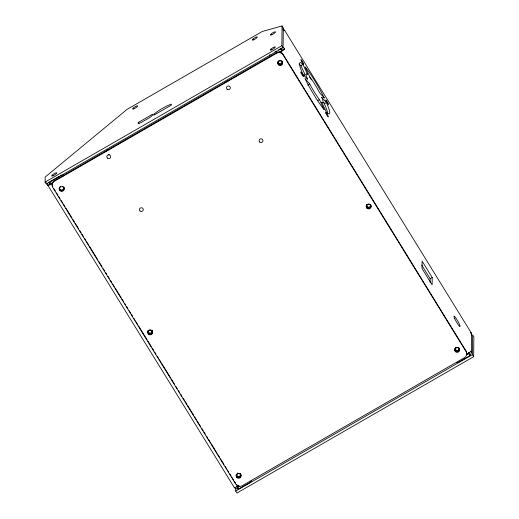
<?xml version="1.0" encoding="UTF-8"?>
<svg xmlns="http://www.w3.org/2000/svg" width="519" height="519" viewBox="0 0 519 519"><rect width="100%" height="100%" fill="white"/><g stroke="black" fill="none" stroke-linecap="round" stroke-linejoin="round"><path stroke-width="0.78" d="M45.121 182.072L45.172 177.037L127.012 109.412L262.29 31.477L282.064 25.95L283.296 27.948L283.089 47.677L46.353 184.07L45.121 182.072L281.862 45.678L282.064 25.95M46.353 184.07L46.366 182.63M53.048 182.604L50.071 184.154L50.077 183.415L49.908 184.057L51.725 183.129M63.208 175.986L63.221 174.436M138.255 122.49L138.242 123.464L140.837 122.698L149.946 117.45L152.554 115.218L152.56 114.251L138.255 122.49L139.073 123.827M473.672 356.663L472.439 354.665L472.647 334.93L473.879 336.928L473.672 356.663L236.936 493.05L235.704 491.052L235.73 488.178M251.326 480.97A3.03 0.662 -31.7 0 1 248.711 483.247L238.182 489.145L236.962 486.407M238.182 489.145L238.195 488.405A2.887 2.79 0.6 0 1 234.238 487.438A2.887 0.629 -31.7 0 0 236.709 486.744L238.811 485.531M281.038 48.552L281.849 50.622L280.617 48.624M430.108 282.401L430.141 278.729L421.739 265.099M432.21 277.535L432.132 284.886L422.044 268.531L422.122 261.18L432.21 277.535L430.141 278.729M455.714 350.863L455.747 347.678M456.843 362.398A3.03 0.662 -31.7 0 0 459.438 361.672L469.967 355.606L468.735 353.608L468.91 352.239M469.967 355.606L469.974 354.873A2.887 2.79 0.6 0 0 470.973 351.045A2.887 0.629 -31.7 0 1 468.488 353.212L466.38 354.425M471.382 352.433L471.57 334.132M282.064 47.495A2.887 2.79 0.6 0 1 284.581 48.857L279.04 52.237M275.005 51.861L276.406 51.05M278.515 49.837L279.916 49.026M59.367 176.259L49.759 181.793L50.992 183.791M47.527 183.129A2.887 2.79 0.6 0 0 47.845 185.244L49.908 184.057M52.419 183.337L50.317 184.55A2.887 0.629 -31.7 0 1 47.845 185.244M279.988 52.231L282.096 51.018A2.887 0.629 -31.7 0 0 284.581 48.857M299.009 64.097A29.538 3.931 60.1 0 1 300.871 65.654L302.94 64.466L307.618 74.451A16.66 2.219 60.1 0 0 307.572 79.271L302.837 73.983A29.538 3.931 60.1 0 1 302.94 64.466M307.689 85.116L309.752 83.922A16.66 2.219 60.1 0 0 319.432 99.609L324.116 109.593A29.538 3.931 60.1 0 1 305.023 78.635L309.752 83.922M317.362 100.803L319.432 99.609M323.305 102.554L324.356 103.729L326.419 102.535L321.689 97.254A16.66 2.219 60.1 0 1 321.637 102.074L326.321 112.059A29.538 3.931 60.1 0 0 326.419 102.535M466.626 354.827L468.735 353.608M236.956 487.146L239.246 485.992M235.704 491.052L472.439 354.665M281.856 49.882L282.518 50.045M284.691 30.413L471.083 332.601M282.946 28.649L284.055 30.452A2.887 0.629 -31.7 0 1 284.775 30.55A2.887 2.79 0.6 0 0 283.004 29.278M470.817 333.243L471.92 335.04M281.862 45.678L283.089 47.677M468.741 352.875L469.974 354.873M237.877 486.783L239.11 488.781M53.989 188.812L55.267 190.875M56.539 192.945L57.817 195.008M58.666 196.39L59.938 198.453M61.216 200.522L62.488 202.585M63.337 203.967L65.037 206.724M65.887 208.1L71.836 217.746M72.686 219.122L74.386 221.879M75.236 223.254L78.635 228.769M79.913 230.832L81.185 232.901M82.034 234.277L83.312 236.346M84.584 238.409L85.862 240.479M86.712 241.854L88.405 244.611M89.255 245.987L97.754 259.766M98.604 261.148L102.003 266.656M103.281 268.725L104.553 270.788M105.831 272.858L106.68 274.233M107.952 276.303L109.23 278.366M110.502 280.435L111.78 282.498M112.629 283.88L114.329 286.637M115.179 288.013L121.128 297.659M121.978 299.035L123.678 301.792M124.528 303.167L125.377 304.549M126.649 306.612L127.927 308.682M129.199 310.745L130.477 312.814M131.326 314.19L132.598 316.259M133.876 318.322L135.148 320.392M135.997 321.767L137.697 324.524M138.547 325.9L147.046 339.679M147.896 341.061L151.295 346.569M152.573 348.638L153.845 350.701M154.694 352.083L155.972 354.146M157.244 356.216L158.522 358.279M159.372 359.661L161.072 362.418M161.922 363.793L170.42 377.573M171.27 378.948L174.669 384.462M175.941 386.525L177.219 388.595M178.491 390.658L179.769 392.727M180.618 394.103L181.89 396.172M183.168 398.235L184.44 400.305M185.289 401.68L186.989 404.437M187.839 405.819L193.788 415.459M194.638 416.841L196.338 419.592M197.188 420.974L200.587 426.482M201.859 428.551L203.137 430.614M203.986 431.996L205.258 434.059M206.536 436.129L207.808 438.198M208.657 439.574L210.357 442.331M211.207 443.706L217.156 453.353M218.006 454.728L219.706 457.486M220.556 458.861L223.955 464.375M225.233 466.438L226.505 468.508M227.354 469.883L228.632 471.953M229.904 474.016L231.182 476.085M232.032 477.461L233.732 480.218M234.582 481.6L235.431 482.975M48.838 182.156L50.071 184.154M47.93 185.387L234.322 487.575M300.871 65.654L305.224 74.924M370.514 204.817A1.914 1.849 0.6 0 1 368.698 207.172A1.914 1.849 0.6 0 1 366.816 204.862M240.258 473.698A1.914 1.849 0.6 0 1 238.889 476.474A1.914 1.849 0.6 0 1 236.755 474.191M458.783 347.801A1.914 1.849 0.6 0 1 457.414 350.578A1.914 1.849 0.6 0 1 455.28 348.294M455.468 347.84A1.914 1.849 0.6 0 1 455.766 347.458M282.122 61.865A1.914 1.849 0.6 0 1 279.981 63.733A1.914 1.849 0.6 0 1 278.346 61.437M281.849 60.944A1.914 1.849 0.6 0 1 282.051 61.391M151.989 330.713A1.914 1.849 0.6 0 1 149.92 333.055A1.914 1.849 0.6 0 1 148.473 330.311M63.863 187.19A2.271 2.199 0.6 0 1 61.709 189.986A2.271 2.199 0.6 0 1 59.477 187.249M62.78 186.483A2.271 2.199 0.6 0 1 63.435 189.792A2.271 2.199 0.6 0 1 59.951 189.837A2.271 2.199 0.6 0 1 60.509 186.516M304.082 76.222A16.66 2.219 60.1 0 1 304.595 75.002M309.648 77.201A29.538 3.931 60.1 0 1 311.355 79.848M324.356 103.729A29.538 3.931 60.1 0 1 327.658 113.343M301.383 65.375A2.653 0.35 60.1 0 1 301.169 65.167M324.686 103.476A2.653 0.35 60.1 0 1 324.362 102.879M270.088 54.69A3.03 0.662 -31.7 0 1 269.413 55.053M61.21 174.974A3.03 0.662 -31.7 0 1 60.665 175.409M471.486 334.859A2.887 2.79 0.6 0 0 471.168 332.744A2.887 0.629 -31.7 0 0 470.448 332.64M225.765 82.261A3.108 3.004 0.6 0 1 228.431 80.724M106.097 151.204A3.108 3.004 0.6 0 1 109.567 149.757M109.334 154.454A1.914 1.849 0.6 0 1 108.341 154.467M371.033 205.284A2.459 2.381 0.6 0 1 368.062 208.242A2.459 2.381 0.6 0 1 366.901 204.272M459.497 348.716A2.459 2.381 0.6 0 1 457.168 351.739A2.459 2.381 0.6 0 1 454.741 348.774M455.364 347.704A2.459 2.381 0.6 0 1 455.87 347.315M152.508 331.18A2.459 2.381 0.6 0 1 149.537 334.139A2.459 2.381 0.6 0 1 148.376 330.168M151.853 330.123A2.459 2.381 0.6 0 1 152.255 330.616M282.66 62.475A2.459 2.381 0.6 0 1 279.287 64.719A2.459 2.381 0.6 0 1 278.437 60.846M282.31 61.287A2.459 2.381 0.6 0 1 282.57 61.858M63.785 187.184A2.459 2.381 0.6 0 1 62.027 190.758A2.459 2.381 0.6 0 1 59.289 187.82M240.323 473.555A2.459 2.381 0.6 0 1 239.278 477.551A2.459 2.381 0.6 0 1 236.216 474.671M237.345 473.211A2.459 2.381 0.6 0 1 237.936 472.971M52.717 186.743A4.541 4.392 0.6 0 1 52.244 185.692M52.075 184.556A4.541 4.392 0.6 0 1 52.211 183.415M52.653 182.351A4.541 4.392 0.6 0 1 54.287 180.722L276.718 52.575A4.541 4.392 0.6 0 1 282.946 54.099L466.088 351.019A4.541 4.392 0.6 0 1 466.594 354.347M237.54 485.252A4.541 4.392 0.6 0 1 236.593 484.564M153.858 114.199L153.845 115.205L171.341 105.123L171.348 104.118A16.089 3.51 -31.7 0 0 153.858 114.199M276.711 53.191L54.281 181.332A4.541 4.392 0.6 0 0 52.711 187.359L235.847 484.279A4.541 4.392 0.6 0 0 242.081 485.803L464.505 357.656A4.541 4.392 0.6 0 0 466.081 351.635L282.939 54.716A4.541 4.392 0.6 0 0 276.711 53.191M324.239 97.883L319.503 92.596A16.66 2.219 60.1 0 0 309.83 76.909L305.146 66.932A29.538 3.931 60.1 0 1 324.239 97.883M367.329 207.263A1.914 1.849 0.6 0 0 370.521 206.387A1.914 1.849 0.6 0 0 368.14 204.149A1.914 1.849 0.6 0 0 367.329 207.263M237.267 476.585A1.914 1.849 0.6 0 0 240.459 475.715A1.914 1.849 0.6 0 0 238.085 473.477A1.914 1.849 0.6 0 0 237.267 476.585M455.799 350.688A1.914 1.849 0.6 0 0 458.991 349.819A1.914 1.849 0.6 0 0 456.61 347.581A1.914 1.849 0.6 0 0 455.799 350.688M278.865 63.831A1.914 1.849 0.6 0 0 282.057 62.961A1.914 1.849 0.6 0 0 279.676 60.723A1.914 1.849 0.6 0 0 278.865 63.831M148.804 333.159A1.914 1.849 0.6 0 0 151.996 332.283A1.914 1.849 0.6 0 0 149.615 330.052A1.914 1.849 0.6 0 0 148.804 333.159M301.182 73.244A2.653 0.35 60.1 0 0 303.459 76.624A2.653 0.35 60.1 0 0 301.805 73.095A2.653 0.35 60.1 0 0 301.182 73.244M301.312 60.866A2.653 0.35 60.1 0 0 303.589 64.246A2.653 0.35 60.1 0 0 301.935 60.717A2.653 0.35 60.1 0 0 301.312 60.866M326.146 101.121A2.653 0.35 60.1 0 0 328.417 104.501A2.653 0.35 60.1 0 0 326.762 100.978A2.653 0.35 60.1 0 0 326.146 101.121M326.016 113.505A2.653 0.35 60.1 0 0 328.287 116.885A2.653 0.35 60.1 0 0 326.633 113.356A2.653 0.35 60.1 0 0 326.016 113.505M454.8 318.815A6.059 0.804 60.1 0 0 459.996 326.542A6.059 0.804 60.1 0 0 456.214 318.484A6.059 0.804 60.1 0 0 454.8 318.815M271.502 49.895A2.952 0.642 -31.7 0 0 275.317 47.047A2.952 0.642 -31.7 0 0 271.515 48.585A2.952 0.642 -31.7 0 0 271.502 49.895M52.977 175.792A2.952 0.642 -31.7 0 0 56.792 172.944A2.952 0.642 -31.7 0 0 52.99 174.481A2.952 0.642 -31.7 0 0 52.977 175.792M271.664 34.805A2.952 0.642 -31.7 0 0 275.472 31.957A2.952 0.642 -31.7 0 0 271.677 33.495A2.952 0.642 -31.7 0 0 271.664 34.805M253.506 39.879A2.952 0.642 -31.7 0 0 257.32 37.037A2.952 0.642 -31.7 0 0 253.525 38.575A2.952 0.642 -31.7 0 0 253.506 39.879M133.837 108.821A2.952 0.642 -31.7 0 0 137.652 105.98A2.952 0.642 -31.7 0 0 133.85 107.517A2.952 0.642 -31.7 0 0 133.837 108.821M227.101 89.151A1.914 1.849 0.6 0 0 230.293 88.275A1.914 1.849 0.6 0 0 227.912 86.044A1.914 1.849 0.6 0 0 227.101 89.151M259.695 141.992A1.914 1.849 0.6 0 0 262.886 141.116A1.914 1.849 0.6 0 0 260.506 138.884A1.914 1.849 0.6 0 0 259.695 141.992M107.433 158.094A1.914 1.849 0.6 0 0 110.625 157.218A1.914 1.849 0.6 0 0 108.244 154.986A1.914 1.849 0.6 0 0 107.433 158.094M140.026 210.935A1.914 1.849 0.6 0 0 143.218 210.065A1.914 1.849 0.6 0 0 140.837 207.827A1.914 1.849 0.6 0 0 140.026 210.935M366.946 208.255A2.459 2.381 0.6 0 0 371.046 207.133A2.459 2.381 0.6 0 0 367.99 204.259A2.459 2.381 0.6 0 0 366.946 208.255M455.41 351.681A2.459 2.381 0.6 0 0 459.51 350.559A2.459 2.381 0.6 0 0 456.454 347.685A2.459 2.381 0.6 0 0 455.41 351.681M148.415 334.152A2.459 2.381 0.6 0 0 152.521 333.029A2.459 2.381 0.6 0 0 149.459 330.155A2.459 2.381 0.6 0 0 148.415 334.152M278.476 64.823A2.459 2.381 0.6 0 0 282.576 63.707A2.459 2.381 0.6 0 0 279.52 60.833A2.459 2.381 0.6 0 0 278.476 64.823M59.951 190.72A2.459 2.381 0.6 0 0 64.051 189.604A2.459 2.381 0.6 0 0 60.995 186.73A2.459 2.381 0.6 0 0 59.951 190.72M236.885 477.577A2.459 2.381 0.6 0 0 240.985 476.455A2.459 2.381 0.6 0 0 237.929 473.581A2.459 2.381 0.6 0 0 236.885 477.577"/></g></svg>
